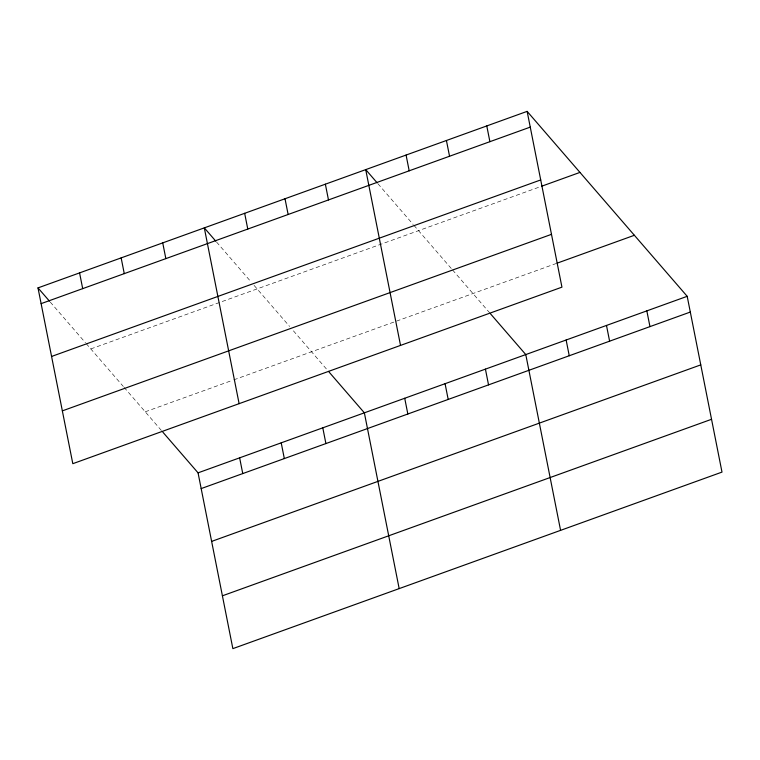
<?xml version="1.0" encoding="UTF-8"?>
<svg xmlns="http://www.w3.org/2000/svg" width="760" height="760" viewBox="0 0 760 760"><rect width="100%" height="100%" fill="white"/><g stroke="black" fill="none" stroke-linecap="round" stroke-linejoin="round"><path stroke-width="0.57" stroke-dasharray="3.8 2.85" d="M90.82 348.925L539.6 186.969M145.236 411.806L232.769 380.219M233.861 379.82L555.845 263.625M377.967 183.777L413.183 224.466M413.943 225.35L451.791 269.078M452.551 269.952L489.801 312.997M216.552 242.031L250.999 281.837M254.058 285.37L289.626 326.458M293.408 330.828L329.147 372.134M50.245 302.052L85.462 342.731M86.222 343.624L123.319 386.479M124.08 387.353L162.849 432.155"/><path stroke-width="1.14" d="M527.136 111.368L561.944 287.156L72.808 463.685L38 287.897L527.136 111.368L687.192 296.315L722 472.102L232.864 648.631L198.056 472.844L162.849 432.155M41.116 303.639L530.252 127.12M51.575 356.459L540.711 179.93M541.785 186.181L579.956 172.406M62.348 410.875L551.484 234.346M556.938 263.226L634.372 235.286M198.056 472.844L687.192 296.315M201.172 488.585L690.308 312.056M211.631 541.405L700.767 364.876M222.405 595.811L711.54 419.292M377.207 182.894L365.721 169.623L400.529 345.41M490.561 313.88L525.778 354.569L560.586 530.356M215.792 241.148L204.307 227.876L239.115 403.665M329.147 372.134L364.363 412.822L399.171 588.611M38 287.897L49.486 301.159M646.836 310.878L649.961 326.619M606.489 325.441L609.606 341.183M566.133 340.005L569.25 355.747M486.78 125.932L489.896 141.683M446.424 140.495L449.549 156.246M485.421 369.132L488.537 384.873M406.077 155.059L409.193 170.81M445.075 383.695L448.191 399.437M404.719 398.259L407.835 414M325.365 184.186L328.481 199.937M285.01 198.75L288.135 214.5M322.791 427.823L325.907 443.574M244.663 213.313L247.779 229.064M281.209 442.833L284.326 458.574M239.637 457.833L242.754 473.584M162.725 242.877L165.851 258.628M121.153 257.887L124.269 273.638M79.572 272.887L82.697 288.638"/></g></svg>
